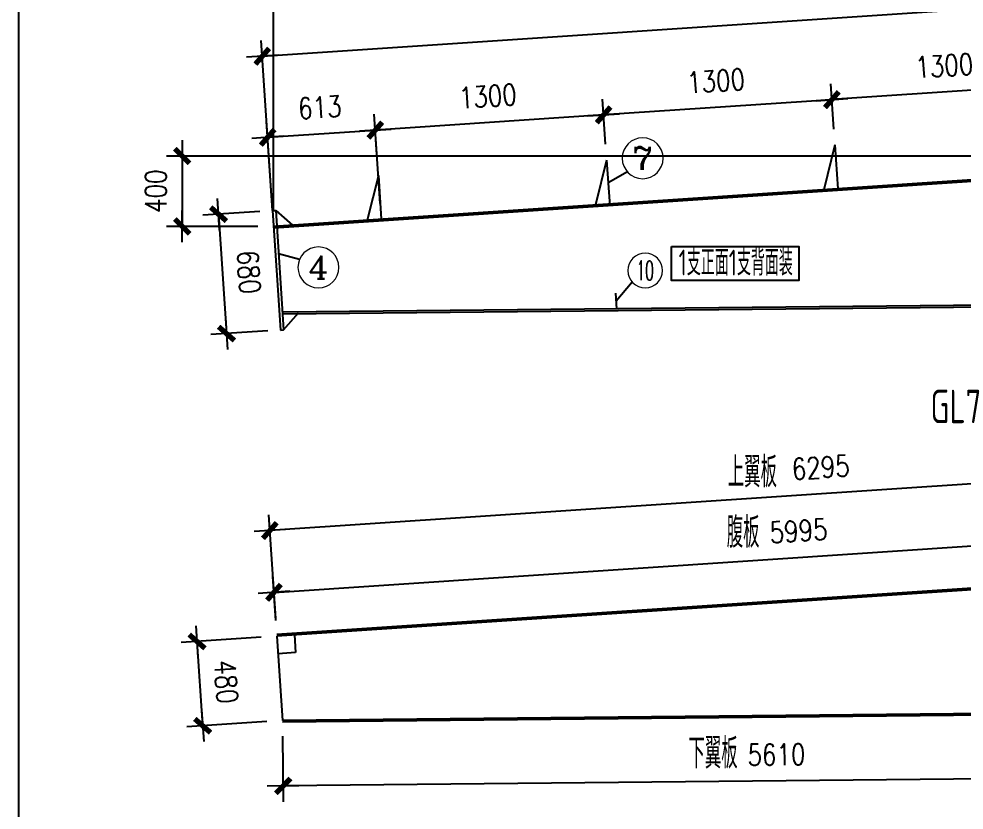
# Model space of a CAD drawing. Header units: millimetres. Extents: x 2451220 to 4527627, y -5186613 to -1639140.
# Drawn here: x 2500480 to 2505851, y -1780370 to -1775874 of the extents above; entities that cross this region are included whole.
import ezdxf
from ezdxf.enums import TextEntityAlignment as Align

# ---------------------------------------------------------------- set-up
doc = ezdxf.new("R2010")
doc.units = ezdxf.units.MM
doc.header["$LTSCALE"] = 1000
doc.header["$PDMODE"] = 34
doc.layers.add('钢架', color=7, linetype='Continuous', lineweight=25)
doc.styles.add('COMPLEX', font='COMPLEX')
doc.styles.add('DIM_FONT', font='simplex.shx', dxfattribs={"width": 0.8, "bigfont": 'hztxt.shx'})
doc.styles.add('hz', font='gbenor.shx', dxfattribs={"width": 0.75, "height": 100, "bigfont": 'gbcbig.shx'})
doc.styles.get("Standard").update_dxf_attribs({"font": 'txt', "bigfont": 'gbcbig.shx'})
doc.styles.add('TSSD_Label', font='Tssdeng.shx', dxfattribs={"width": 0.7, "bigfont": 'hztxt.shx'})
doc.dimstyles.get("Standard").update_dxf_attribs({"dimscale": 100, "dimtxt": 3.5, "dimasz": 1, "dimexe": 2.5, "dimexo": 3, "dimgap": 1.5, "dimtad": 1, "dimdec": 0, "dimzin": 0, "dimdsep": 46, "dimtxsty": 'Standard', "dimblk": 'ARCHTICK', "dimcen": 0.09, "dimadec": 0, "dimazin": 0, "dimtfac": 1, "dimtdec": 0, "dimtix": 1, "dimtmove": 2, "dimatfit": 3, "dimldrblk": 'ARCHTICK', "dimfxl": 1, "dimtolj": 1, "dimtzin": 0, "dimarcsym": 0})
doc.dimstyles.new('WGH(1)', dxfattribs={"dimscale": 1.2, "dimtxt": 100, "dimasz": 0.5, "dimexe": 75, "dimexo": 75, "dimgap": 75, "dimtad": 1, "dimdec": 0, "dimzin": 0, "dimdsep": 46, "dimtxsty": 'DIM_FONT', "dimblk1": '_DIMX', "dimblk2": '_DIMX', "dimsah": 1, "dimcen": 0.09, "dimclrd": 3, "dimclre": 3, "dimclrt": 7, "dimadec": 0, "dimazin": 0, "dimtfac": 1, "dimtdec": 0, "dimtix": 1, "dimtmove": 2, "dimatfit": 3, "dimldrblk": '_DIMX', "dimfxl": 1, "dimtolj": 1, "dimtzin": 0, "dimarcsym": 0})

# ---------------------------------------------------------------- blocks, each defined once
blk = doc.blocks.new('_DIMX')
blk.add_line((-150, 0), (150, 0))
at = {"const_width": 50}
blk.add_lwpolyline([(-70, -70), (70, 70)], dxfattribs=at)
blk = doc.blocks.new('*D2946')
at = {"color": 3, "lineweight": -2}
for p, q in [((2506408.2, -1776414), (2506391.1, -1776157.1)), ((2505111.1, -1776500.5), (2505094, -1776243.5)), ((2506396.5, -1776246.9), (2505100.6, -1776333.3))]:
    blk.add_line(p, q, dxfattribs=at)
at = {"layer": 'Defpoints', "color": 0}
for p in [(2505100, -1776333.3), (2506414.2, -1776503.8), (2505117.1, -1776590.3)]:
    blk.add_point(p, dxfattribs=at)
at = {"color": 3, "lineweight": -2, "xscale": 0.6, "yscale": 0.6, "zscale": 0.6}
for p, rotation in [((2506397.1, -1776246.9), 3.814074823641809), ((2505100, -1776333.3), 183.8140748236418)]:
    blk.add_blockref('_DIMX', p, dxfattribs=dict(at, rotation=rotation))
at = {"color": 7, "insert": (2505738.6, -1776140.4), "char_height": 120, "attachment_point": 5, "rotation": 3.8141, "style": 'DIM_FONT'}
blk.add_mtext('\\A1;1300', dxfattribs=at)
blk = doc.blocks.new('*D2947')
at = {"color": 3, "lineweight": -2}
for p, q in [((2505111.1, -1776500.5), (2505094, -1776243.5)), ((2503814, -1776587), (2503796.9, -1776330)), ((2505099.4, -1776333.4), (2503803.4, -1776419.8))]:
    blk.add_line(p, q, dxfattribs=at)
at = {"layer": 'Defpoints', "color": 0}
for p in [(2503802.8, -1776419.8), (2505117.1, -1776590.3), (2503820, -1776676.8)]:
    blk.add_point(p, dxfattribs=at)
at = {"color": 3, "lineweight": -2, "xscale": 0.6, "yscale": 0.6, "zscale": 0.6}
for p, rotation in [((2505100, -1776333.3), 3.814074823641809), ((2503802.8, -1776419.8), 183.8140748236418)]:
    blk.add_blockref('_DIMX', p, dxfattribs=dict(at, rotation=rotation))
at = {"color": 7, "insert": (2504441.4, -1776226.9), "char_height": 120, "attachment_point": 5, "rotation": 3.8141, "style": 'DIM_FONT'}
blk.add_mtext('\\A1;1300', dxfattribs=at)
blk = doc.blocks.new('*D2948')
at = {"color": 3, "lineweight": -2}
for p, q in [((2503814, -1776587), (2503796.9, -1776330)), ((2502516.9, -1776673.5), (2502499.7, -1776416.5)), ((2503802.2, -1776419.9), (2502506.3, -1776506.2))]:
    blk.add_line(p, q, dxfattribs=at)
at = {"layer": 'Defpoints', "color": 0}
for p in [(2502505.7, -1776506.3), (2503820, -1776676.8), (2502522.9, -1776763.3)]:
    blk.add_point(p, dxfattribs=at)
at = {"color": 3, "lineweight": -2, "xscale": 0.6, "yscale": 0.6, "zscale": 0.6}
for p, rotation in [((2503802.8, -1776419.8), 3.814074823641809), ((2502505.7, -1776506.3), 183.8140748236418)]:
    blk.add_blockref('_DIMX', p, dxfattribs=dict(at, rotation=rotation))
at = {"color": 7, "insert": (2503144.3, -1776313.4), "char_height": 120, "attachment_point": 5, "rotation": 3.8141, "style": 'DIM_FONT'}
blk.add_mtext('\\A1;1300', dxfattribs=at)
blk = doc.blocks.new('*D2949')
at = {"color": 3, "lineweight": -2}
for p, q in [((2502533.5, -1776922.9), (2502499.7, -1776416.5)), ((2501921.5, -1776963.7), (2501887.8, -1776457.3)), ((2501894.4, -1776547), (2502505.1, -1776506.3))]:
    blk.add_line(p, q, dxfattribs=at)
at = {"layer": 'Defpoints', "color": 0}
for p in [(2502505.7, -1776506.3), (2502539.5, -1777012.7), (2501927.5, -1777053.5)]:
    blk.add_point(p, dxfattribs=at)
at = {"color": 3, "lineweight": -2, "xscale": 0.6, "yscale": 0.6, "zscale": 0.6}
for p, rotation in [((2501893.8, -1776547.1), 183.8140748342499), ((2502505.7, -1776506.3), 3.814074834249844)]:
    blk.add_blockref('_DIMX', p, dxfattribs=dict(at, rotation=rotation))
at = {"color": 7, "insert": (2502189.8, -1776377), "char_height": 120, "attachment_point": 5, "rotation": 3.8141, "style": 'DIM_FONT'}
blk.add_mtext('\\A1;613', dxfattribs=at)
blk = doc.blocks.new('*D2950')
at = {"color": 3, "lineweight": -2}
for p, q in [((2507921.5, -1776563.7), (2507857.1, -1775596.9)), ((2501863.7, -1776086.6), (2507862.5, -1775686.7)), ((2501921.5, -1776963.7), (2501857.1, -1775996.9))]:
    blk.add_line(p, q, dxfattribs=at)
at = {"layer": 'Defpoints', "color": 0}
for p in [(2507863.1, -1775686.7), (2507927.5, -1776653.5), (2501927.5, -1777053.5)]:
    blk.add_point(p, dxfattribs=at)
at = {"color": 3, "lineweight": -2, "xscale": 0.6, "yscale": 0.6, "zscale": 0.6}
for p, rotation in [((2507863.1, -1775686.7), 3.814074834285632), ((2501863.1, -1776086.7), 183.8140748342857)]:
    blk.add_blockref('_DIMX', p, dxfattribs=dict(at, rotation=rotation))
at = {"color": 7, "insert": (2504853.1, -1775737), "char_height": 120, "attachment_point": 5, "rotation": 3.8141, "style": 'DIM_FONT'}
blk.add_mtext('\\A1;6013', dxfattribs=at)
blk = doc.blocks.new('*D951')
at = {"color": 3, "lineweight": -2}
for p, q in [((2501927.5, -1776963.5), (2501927.5, -1775233.2)), ((2507927.5, -1776563.5), (2507927.5, -1775233.2)), ((2501928.1, -1775323.2), (2507926.9, -1775323.2))]:
    blk.add_line(p, q, dxfattribs=at)
at = {"layer": 'Defpoints', "color": 0}
for p in [(2507927.5, -1775323.2), (2507927.5, -1776653.5), (2501927.5, -1777053.5)]:
    blk.add_point(p, dxfattribs=at)
at = {"color": 3, "lineweight": -2, "xscale": 0.6, "yscale": 0.6, "zscale": 0.6, "rotation": 180}
blk.add_blockref('_DIMX', (2501927.5, -1775323.2), dxfattribs=at)
at = {"color": 3, "lineweight": -2, "xscale": 0.6, "yscale": 0.6, "zscale": 0.6}
blk.add_blockref('_DIMX', (2507927.5, -1775323.2), dxfattribs=at)
at = {"color": 7, "insert": (2504927.5, -1775173.2), "char_height": 120, "attachment_point": 5, "style": 'DIM_FONT'}
blk.add_mtext('\\A1;6000', dxfattribs=at)
blk = doc.blocks.new('*D2951')
at = {"color": 3, "lineweight": -2}
for p, q in [((2501849.7, -1776968.5), (2501525, -1776990.1)), ((2501614.8, -1776984.7), (2501660, -1777662)), ((2501894.9, -1777647), (2501570.2, -1777668.6))]:
    blk.add_line(p, q, dxfattribs=at)
at = {"layer": 'Defpoints', "color": 0}
for p in [(2501939.5, -1776962.5), (2501660, -1777662.6), (2501984.7, -1777641)]:
    blk.add_point(p, dxfattribs=at)
at = {"color": 3, "lineweight": -2, "xscale": 0.6, "yscale": 0.6, "zscale": 0.6}
for p, rotation in [((2501614.8, -1776984.1), 93.81407483432686), ((2501660, -1777662.6), 273.8140748343268)]:
    blk.add_blockref('_DIMX', p, dxfattribs=dict(at, rotation=rotation))
at = {"color": 7, "insert": (2501787.1, -1777313.4), "char_height": 120, "attachment_point": 5, "rotation": 273.8141, "style": 'DIM_FONT'}
blk.add_mtext('\\A1;680', dxfattribs=at)
blk = doc.blocks.new('*D952')
at = {"color": 3, "lineweight": -2}
for p, q in [((2507837.5, -1776653.5), (2501318.1, -1776653.5)), ((2501408.1, -1776652.9), (2501408.1, -1776652.3)), ((2501408.1, -1776653.5), (2501408.1, -1777053.5)), ((2501837.5, -1777053.5), (2501318.1, -1777053.5)), ((2501408.1, -1777054.1), (2501408.1, -1777054.7))]:
    blk.add_line(p, q, dxfattribs=at)
at = {"layer": 'Defpoints', "color": 0}
for p in [(2507927.5, -1776653.5), (2501408.1, -1777053.5), (2501927.5, -1777053.5)]:
    blk.add_point(p, dxfattribs=at)
at = {"color": 3, "lineweight": -2, "xscale": 0.6, "yscale": 0.6, "zscale": 0.6}
for p, rotation in [((2501408.1, -1776653.5), 270), ((2501408.1, -1777053.5), 90)]:
    blk.add_blockref('_DIMX', p, dxfattribs=dict(at, rotation=rotation))
at = {"color": 7, "insert": (2501258.1, -1776853.5), "char_height": 120, "attachment_point": 5, "rotation": 90, "style": 'DIM_FONT'}
blk.add_mtext('\\A1;400', dxfattribs=at)
blk = doc.blocks.new('*D2962')
at = {"color": 3, "lineweight": -2}
for p, q in [((2501856.4, -1779387.7), (2501402.9, -1779417.9)), ((2501524.6, -1779890.2), (2501492.7, -1779412.5)), ((2501888.3, -1779866.6), (2501434.8, -1779896.8))]:
    blk.add_line(p, q, dxfattribs=at)
at = {"layer": 'Defpoints', "color": 0}
for p in [(2501946.2, -1779381.7), (2501492.7, -1779411.9), (2501978.1, -1779860.6)]:
    blk.add_point(p, dxfattribs=at)
at = {"color": 3, "lineweight": -2, "xscale": 0.6, "yscale": 0.6, "zscale": 0.6}
for p, rotation in [((2501492.7, -1779411.9), 93.81407483431252), ((2501524.6, -1779890.8), 273.8140748343125)]:
    blk.add_blockref('_DIMX', p, dxfattribs=dict(at, rotation=rotation))
at = {"color": 7, "insert": (2501658.3, -1779641.4), "char_height": 120, "attachment_point": 5, "rotation": 273.8141, "style": 'DIM_FONT'}
blk.add_mtext('\\A1;480', dxfattribs=at)
blk = doc.blocks.new('*D2963')
at = {"color": 3, "lineweight": -2}
for p, q in [((2507588.5, -1779894.9), (2507592.2, -1780267)), ((2501979, -1779950.6), (2501982.7, -1780322.7)), ((2507590.7, -1780177), (2501982.4, -1780232.7))]:
    blk.add_line(p, q, dxfattribs=at)
at = {"layer": 'Defpoints', "color": 0}
for p in [(2507587.6, -1779804.9), (2501978.1, -1779860.6), (2501981.8, -1780232.7)]:
    blk.add_point(p, dxfattribs=at)
at = {"color": 3, "lineweight": -2, "xscale": 0.6, "yscale": 0.6, "zscale": 0.6}
for p, rotation in [((2507591.3, -1780177), 0.5689188088464903), ((2501981.8, -1780232.7), 180.5689188088464)]:
    blk.add_blockref('_DIMX', p, dxfattribs=dict(at, rotation=rotation))
at = {"color": 7, "insert": (2504785, -1780054.8), "char_height": 120, "attachment_point": 5, "rotation": 0.5689, "style": 'DIM_FONT'}
blk.add_mtext('\\A1;5610', dxfattribs=at)
blk = doc.blocks.new('*D2964')
at = {"color": 3, "lineweight": -2}
for p, q in [((2507921.5, -1778893.1), (2507904.9, -1778644.2)), ((2501930.2, -1779132.7), (2507910.3, -1778734)), ((2501940.2, -1779291.9), (2501923.6, -1779042.9))]:
    blk.add_line(p, q, dxfattribs=at)
at = {"layer": 'Defpoints', "color": 0}
for p in [(2507910.9, -1778734), (2507927.5, -1778982.9), (2501946.2, -1779381.7)]:
    blk.add_point(p, dxfattribs=at)
at = {"color": 3, "lineweight": -2, "xscale": 0.6, "yscale": 0.6, "zscale": 0.6}
for p, rotation in [((2507910.9, -1778734), 3.814074834289461), ((2501929.6, -1779132.7), 183.8140748342894)]:
    blk.add_blockref('_DIMX', p, dxfattribs=dict(at, rotation=rotation))
at = {"color": 7, "insert": (2504910.3, -1778783.7), "char_height": 120, "attachment_point": 5, "rotation": 3.8141, "style": 'DIM_FONT'}
blk.add_mtext('\\A1;5995', dxfattribs=at)
blk = doc.blocks.new('*D2966')
at = {"color": 3, "lineweight": -2}
for p, q in [((2508220.2, -1778863.2), (2508180.9, -1778273.2)), ((2508186.3, -1778363), (2501906.8, -1778781.6)), ((2501939.5, -1779281.9), (2501900.2, -1778691.9))]:
    blk.add_line(p, q, dxfattribs=at)
at = {"layer": 'Defpoints', "color": 0}
for p in [(2501906.2, -1778781.7), (2508226.2, -1778953), (2501945.5, -1779371.7)]:
    blk.add_point(p, dxfattribs=at)
at = {"color": 3, "lineweight": -2, "xscale": 0.6, "yscale": 0.6, "zscale": 0.6}
for p, rotation in [((2508186.9, -1778363), 3.814074834292888), ((2501906.2, -1778781.7), 183.8140748342929)]:
    blk.add_blockref('_DIMX', p, dxfattribs=dict(at, rotation=rotation))
at = {"color": 7, "insert": (2505036.5, -1778422.7), "char_height": 120, "attachment_point": 5, "rotation": 3.8141, "style": 'DIM_FONT'}
blk.add_mtext('\\A1;6295', dxfattribs=at)
blk = doc.blocks.new('轴线标号')
at = {"lineweight": 13}
blk.add_circle((0, 0), 0.5, dxfattribs=at)
at = {"layer": '钢架', "lineweight": 13, "style": 'COMPLEX', "width": 1.041667}
blk.add_attdef('A', text='', height=0.56, dxfattribs=at).set_placement((-0.25, -0.28), (0.25, -0.28), align=Align.FIT)

msp = doc.modelspace()

# ---------------------------------------------------------------- linework, layer by layer
for p, q in [((2505117.1, -1776590.3), (2505053.9, -1776845.1)), ((2505117.1, -1776590.3), (2505133.7, -1776839.7)), ((2507927.5, -1776653.5), (2501927.5, -1777053.5)), ((2507927.5, -1776663.5), (2501928.2, -1777063.5)), ((2503820, -1776676.8), (2503756.8, -1776931.5)), ((2503820, -1776676.8), (2503837.3, -1776936.2)), ((2503937.9, -1776743.3), (2503828.6, -1776806.5)), ((2502522.9, -1776763.3), (2502459.7, -1777018)), ((2502522.9, -1776763.3), (2502539.5, -1777012.7)), ((2501921.5, -1776963.7), (2501939.5, -1776962.5)), ((2501921.5, -1776963.7), (2501966.8, -1777642.2)), ((2501939.5, -1776962.5), (2501984.7, -1777641)), ((2501939.5, -1776962.5), (2502035.3, -1777046.3)), ((2502075.3, -1777241.3), (2501955.9, -1777208.5)), ((2503965.9, -1777370.2), (2503873.4, -1777477.4)), ((2503870.4, -1777432.4), (2503876.3, -1777522.3)), ((2507587.5, -1777485.5), (2501978.1, -1777541.2)), ((2507587.5, -1777495.5), (2501978.7, -1777551.2)), ((2501984.7, -1777641), (2502068.5, -1777545.2)), ((2501966.8, -1777642.2), (2501984.7, -1777641)), ((2508226.2, -1778953), (2501945.5, -1779371.7)), ((2508226.9, -1778963), (2501946.2, -1779381.7)), ((2501946.2, -1779381.7), (2501978.1, -1779860.6)), ((2502045.9, -1779375), (2502052.6, -1779474.8)), ((2502052.6, -1779474.8), (2501952.8, -1779481.5)), ((2507982.1, -1779801), (2501978.1, -1779860.6)), ((2507587.5, -1779814.9), (2501978.2, -1779870.6))]:
    msp.add_line(p, q)
for points in [[(2500480.2, -1774242.5), (2516847.2, -1774242.5), (2516847.2, -1785986.7), (2500480.2, -1785986.7)], [(2504189.5, -1777167), (2504911.5, -1777167), (2504911.5, -1777361.1), (2504189.5, -1777361.1)]]:
    msp.add_lwpolyline(points, close=True)

# ---------------------------------------------------------------- block references
ref = msp.add_blockref('轴线标号', (2504024.8, -1776666), dxfattribs=dict(xscale=-232.4988107294776, yscale=232.4988107294776, zscale=232.4988107293054))
ref.add_attrib('A', '7', dxfattribs={"layer": '钢架', "lineweight": 13, "height": 130.2, "style": 'COMPLEX', "width": 1.339286}).set_placement((2503966.7, -1776731.1), (2504083, -1776731.1), align=Align.FIT)
ref = msp.add_blockref('轴线标号', (2502182.4, -1777286.6), dxfattribs=dict(xscale=-232.4988107294776, yscale=232.4988107294776, zscale=232.4988107293054))
ref.add_attrib('A', '4', dxfattribs={"layer": '钢架', "lineweight": 13, "height": 130.2, "style": 'COMPLEX', "width": 1.171875}).set_placement((2502124.2, -1777351.7), (2502240.5, -1777351.7), align=Align.FIT)
ref = msp.add_blockref('轴线标号', (2504039.3, -1777304.2), dxfattribs=dict(xscale=-197.6239891201258, yscale=197.6239891201258, zscale=197.6239891199096))
ref.add_attrib('A', '10', dxfattribs={"layer": '钢架', "lineweight": 13, "height": 110.67, "style": 'COMPLEX', "width": 0.646552}).set_placement((2503989.9, -1777359.5), (2504088.7, -1777359.5), align=Align.FIT)

# ---------------------------------------------------------------- texts
at = {"color": 0, "style": 'TSSD_Label', "width": 0.7}
msp.add_text('GL7', height=190.69, dxfattribs=at).set_placement((2505660, -1778171.5))
at = {"layer": '钢架', "lineweight": 13, "attachment_point": 1, "style": 'hz'}
for s, insert, char_height, width in [('1支正面1支背面装', (2504228.8, -1777185.6), 146.88, 1048.749), ('上翼板', (2504508.1, -1778363), 172.8, 708.175), ('腹板', (2504502.3, -1778706), 172.8, 708.175), ('下翼板', (2504284.8, -1779960.8), 172.8, 708.175)]:
    msp.add_mtext(s, dxfattribs=dict(at, insert=insert, char_height=char_height, width=width))

# ---------------------------------------------------------------- dimensions: what is measured, and where the dimension line sits
dim = msp.add_linear_dim(base=(2507927.5, -1775323.2), p1=(2501927.5, -1777053.5), p2=(2507927.5, -1776653.5), dimstyle='WGH(1)')
dim.commit()
dim.dimension.update_dxf_attribs({"geometry": '*D951', "text_midpoint": (2504927.5, -1775173.2)})
for p1, p2, distance, picture, middle in [((2501927.5, -1777053.5), (2507927.5, -1776653.5), 969, '*D2950', (2504853.1, -1775737)), ((2501927.5, -1777053.5), (2502539.5, -1777012.7), 507.5, '*D2949', (2502189.8, -1776377)), ((2501939.5, -1776962.5), (2501984.7, -1777641), -325.4, '*D2951', (2501787.1, -1777313.4)), ((2508226.2, -1778953), (2501945.5, -1779371.7), -591.3, '*D2966', (2505036.5, -1778422.7)), ((2501946.2, -1779381.7), (2507927.5, -1778982.9), 249.5, '*D2964', (2504910.3, -1778783.7)), ((2501978.1, -1779860.6), (2501946.2, -1779381.7), 454.5, '*D2962', (2501658.3, -1779641.4)), ((2507587.6, -1779804.9), (2501978.1, -1779860.6), 372.1, '*D2963', (2504785, -1780054.8))]:
    dim = msp.add_aligned_dim(p1=p1, p2=p2, distance=distance, dimstyle='WGH(1)')
    dim.commit()
    dim.dimension.update_dxf_attribs({"geometry": picture, "text_midpoint": middle})
for base, p1, p2, picture, middle in [((2505100, -1776333.3), (2506414.2, -1776503.8), (2505117.1, -1776590.3), '*D2946', (2505738.6, -1776140.4)), ((2503802.8, -1776419.8), (2505117.1, -1776590.3), (2503820, -1776676.8), '*D2947', (2504441.4, -1776226.9)), ((2502505.7, -1776506.3), (2503820, -1776676.8), (2502522.9, -1776763.3), '*D2948', (2503144.3, -1776313.4))]:
    dim = msp.add_linear_dim(base=base, p1=p1, p2=p2, angle=3.8141, dimstyle='Standard', override={"dimscale": 1.2, "dimtxt": 100, "dimasz": 0.5, "dimexe": 75, "dimexo": 75, "dimgap": 75, "dimtxsty": 'DIM_FONT', "dimblk1": '_DIMX', "dimblk2": '_DIMX', "dimsah": 1, "dimclrd": 3, "dimclre": 3, "dimclrt": 7, "dimldrblk": '_DIMX'})
    dim.commit()
    dim.dimension.update_dxf_attribs({"geometry": picture, "text_midpoint": middle})
dim = msp.add_linear_dim(base=(2501408.1, -1777053.5), p1=(2507927.5, -1776653.5), p2=(2501927.5, -1777053.5), angle=90, dimstyle='WGH(1)')
dim.commit()
dim.dimension.update_dxf_attribs({"geometry": '*D952', "text_midpoint": (2501258.1, -1776853.5)})

doc.saveas('drawing.dxf')
